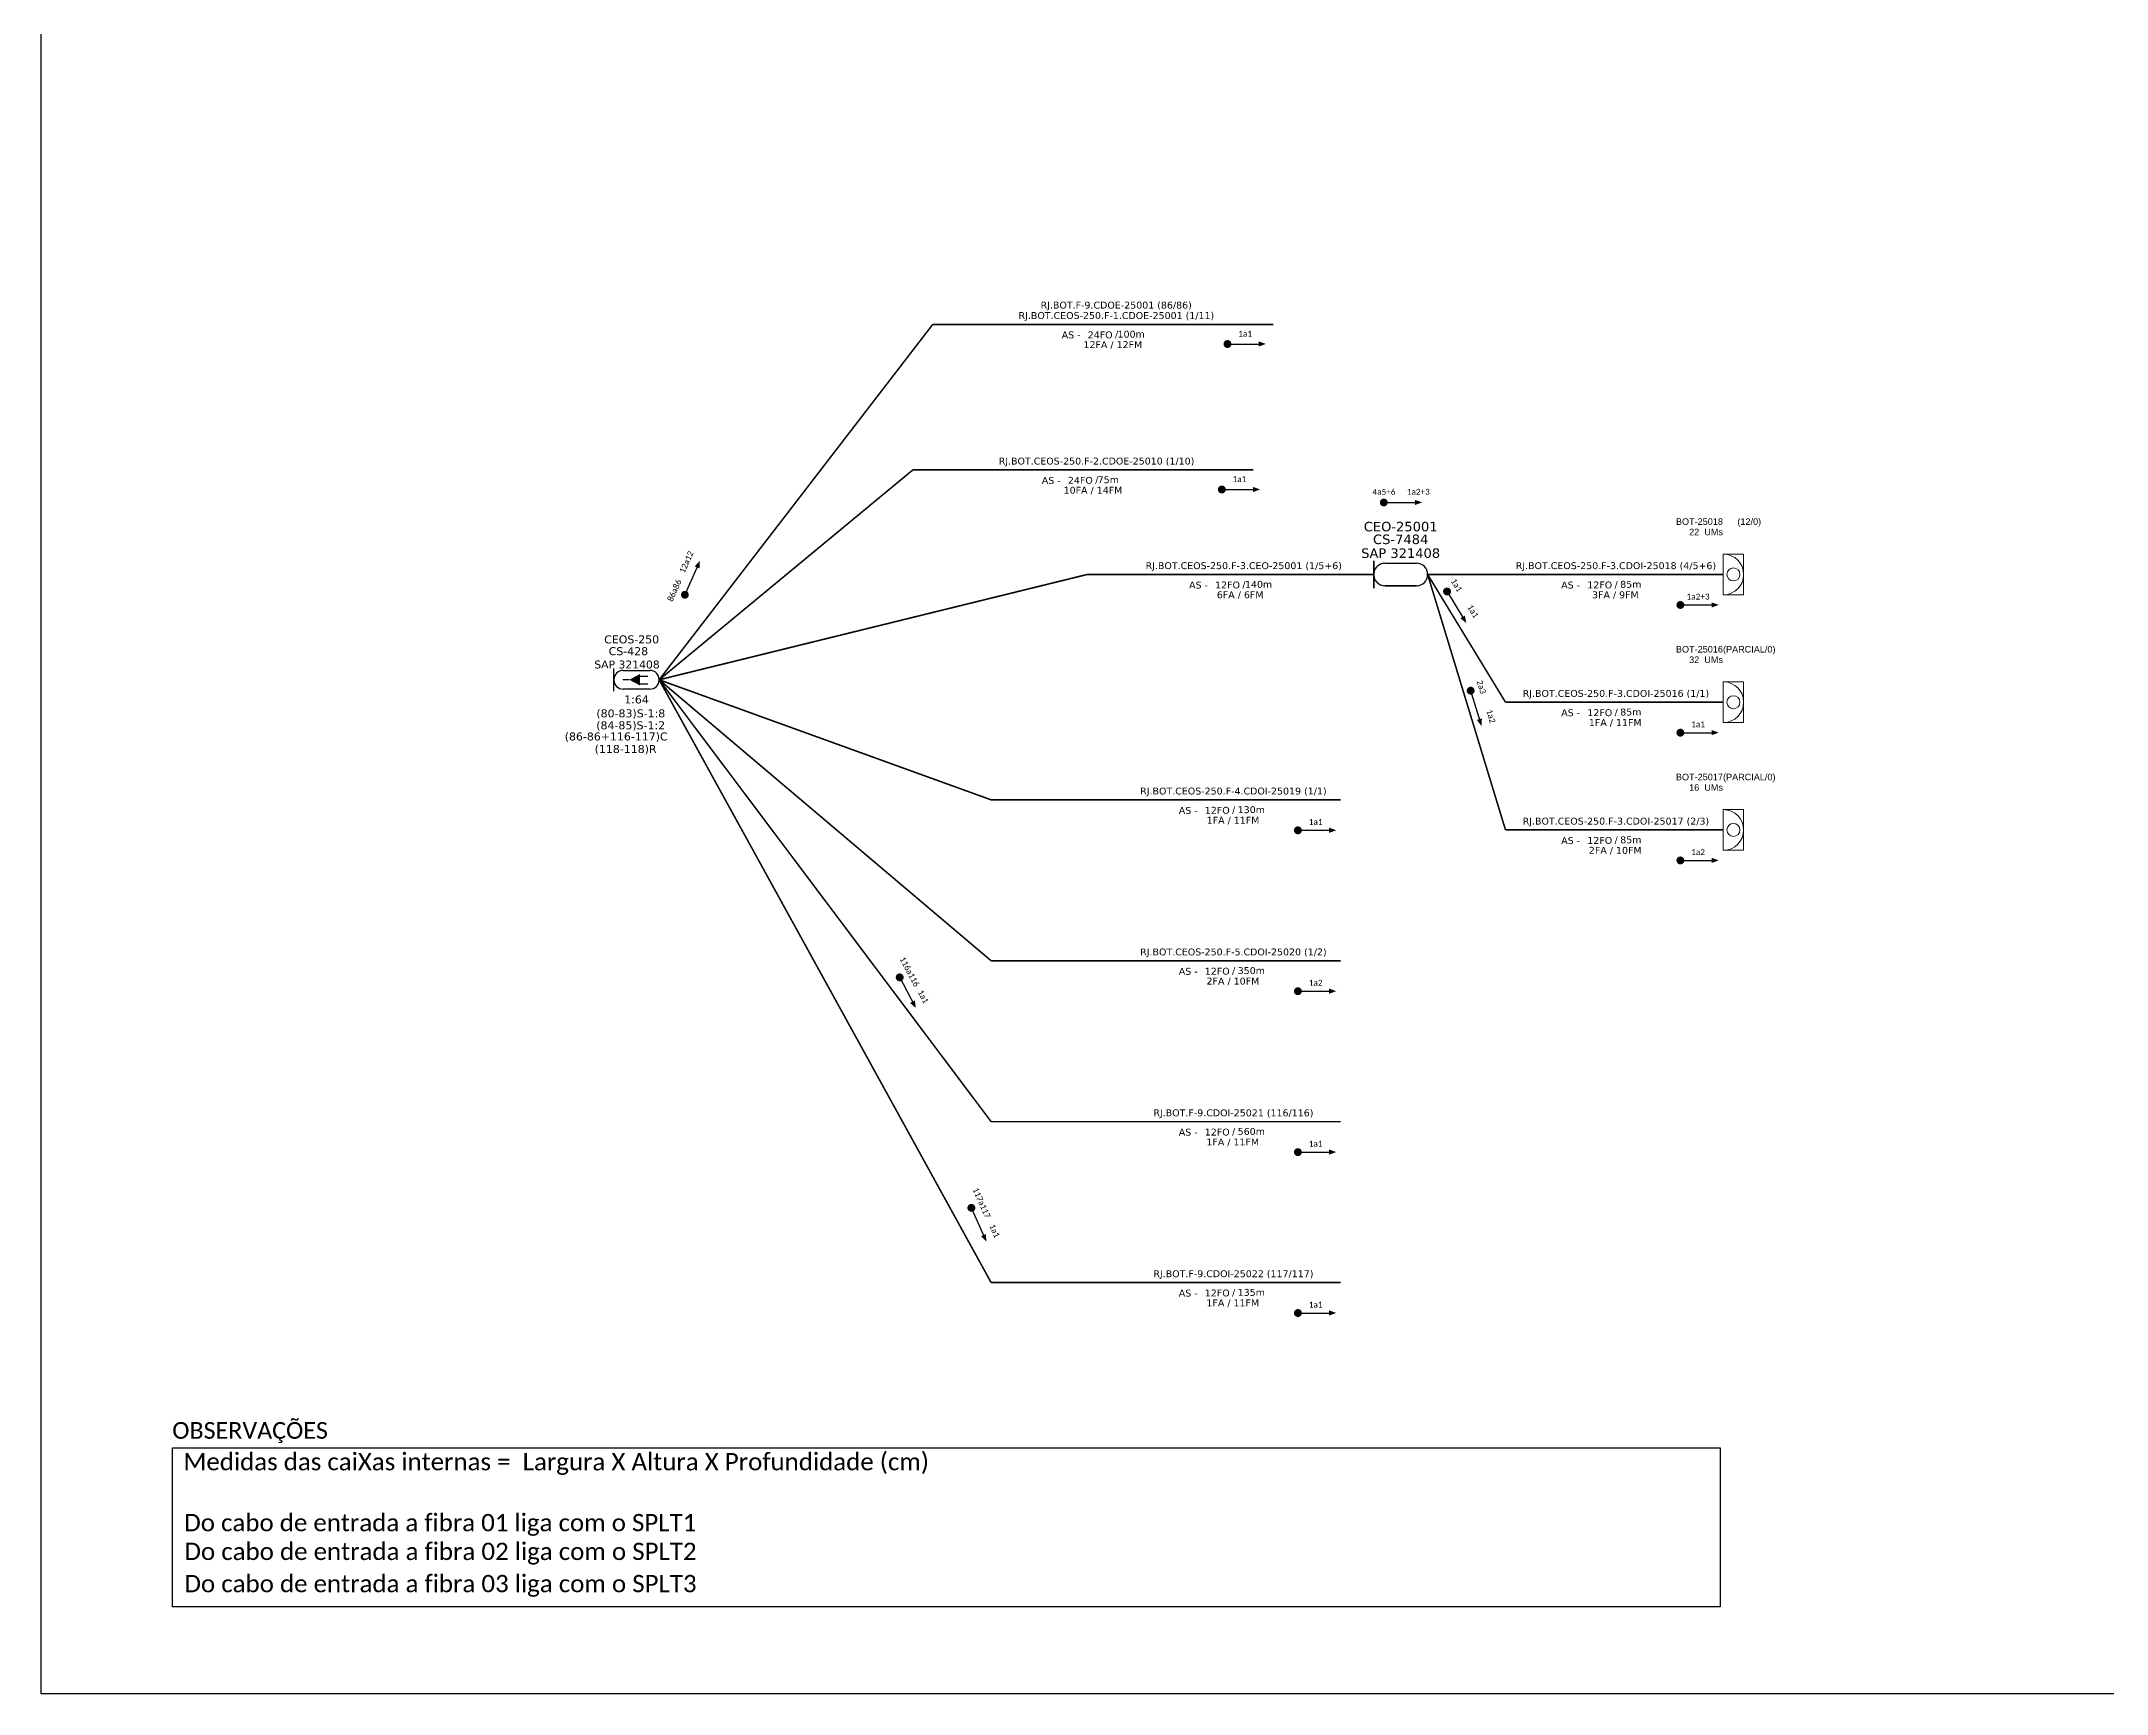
# Model space of a CAD drawing. Extents: x -4 to 837, y 1 to 595.
# Drawn here: x -3.8 to 367.5, y 1.3 to 298.3 of the extents above; entities that cross this region are included whole.
import ezdxf
from ezdxf.enums import TextEntityAlignment as Align

# ---------------------------------------------------------------- set-up
doc = ezdxf.new("R2010")
doc.units = 0
for name, color, linetype, lineweight in [("20.0-LEGENDA DOS CDO'S", 1, 'Continuous', 0), ('20.1-CDO_INTERIOR', 1, 'Continuous', 0), ('40.1-ETIQUETAS', 1, 'Continuous', 20)]:
    doc.layers.add(name, color=color, linetype=linetype, lineweight=lineweight)
for name, color, linetype in [('20.4-CEOS', 1, 'Continuous'), ('CABO OPTICO EXISTENTE', 5, 'Continuous'), ('CAP a instalar', 1, 'Continuous'), ('CD de instalação futura', 8, 'Continuous'), ('SETA', 7, 'Continuous')]:
    doc.layers.add(name, color=color, linetype=linetype)
doc.styles.add('ARIAL', font='arial.ttf')
doc.styles.add('siredit', font='verdana.ttf')
doc.styles.add('WMF-Calibri0', font='calibri.ttf')
doc.linetypes.add('FENCELINE1', pattern='A,0.25,-0.1,[133,ltypeshp.shx,S=0.1,R=0,X=-0.1,Y=0],-0.1,1', length=1.45)

# ---------------------------------------------------------------- blocks, each defined once
blk = doc.blocks.new('ETIQUETA_RS5F')
at = {"layer": '40.1-ETIQUETAS', "color": 0, "style": 'siredit'}
blk.add_text('/', height=1.5, dxfattribs=at).set_placement((1.58, -1.95), align=Align.MIDDLE_RIGHT)
for tag, p in [('ETIQUETA_R_PRIMARIA', (1.21, 4.1)), ('ETIQUETA_R_SECUNDARIA', (1.21, 2.1)), ('F_ATIVAS/F_MORTAS', (1.14, -4.24))]:
    blk.add_attdef(tag, text='', height=1.5, dxfattribs=at).set_placement(p, align=Align.MIDDLE_CENTER)
for tag, p in [('TIPO_CABO', (-6.58, -2.12)), ('CAP_CABO', (0.4, -2.09))]:
    blk.add_attdef(tag, text='', height=1.5, dxfattribs=at).set_placement(p, align=Align.MIDDLE_RIGHT)
blk.add_attdef('METROS', text='', height=1.5, dxfattribs=at).set_placement((2.14, -1.95), align=Align.MIDDLE_LEFT)
for tag, p in [('FUSÃO_1', (0.85, -8.39)), ('FUSÃO_2', (0.85, -10.6)), ('FUSÃO_3', (0.85, -12.93)), ('FUSÃO_4', (0.85, -15.14)), ('FUSÃO_5', (0.85, -17.16))]:
    blk.add_attdef(tag, text='', height=1.5, dxfattribs=at).set_placement(p, align=Align.CENTER)
blk = doc.blocks.new('CEO')
at = {"layer": 'CAP a instalar', "linetype": 'Continuous'}
for p, q in [((34376.45, 58706.74), (34376.45, 58714.31)), ((34379.59, 58713.67), (34388.39, 58713.67)), ((34388.39, 58707.39), (34379.59, 58707.39))]:
    blk.add_line(p, q, dxfattribs=at)
for centre, start_param, end_param in [((34379.59, 58710.53), 6.283185, 9.424778), ((34388.39, 58710.53), 3.141593, 6.283185)]:
    blk.add_ellipse(centre, major_axis=(0, 3.14), ratio=1, start_param=start_param, end_param=end_param, dxfattribs=at)
at = {"layer": '20.4-CEOS', "color": 7, "style": 'siredit'}
for tag, p in [('CEO-2701', (34383.99, 58725.26)), ('SAP321406', (34383.99, 58717.83)), ('CSPROJ.', (34383.99, 58721.69))]:
    blk.add_attdef(tag, text='', height=2.66, rotation=0.01293, dxfattribs=at).set_placement(p, align=Align.TOP_CENTER)
blk = doc.blocks.new('CDOI_INT')
at = {"layer": '20.1-CDO_INTERIOR', "color": 0, "lineweight": 18}
blk.add_lwpolyline([(4.25, -4.25), (4.25, 4.25), (0, 4.25), (0, -4.25)], close=True, dxfattribs=at)
blk.add_circle((2.12, 0), 1.36, dxfattribs=at)
blk.add_arc((0, 0), 4.25, 270, 90, dxfattribs=at)
at = {"layer": "20.0-LEGENDA DOS CDO'S", "color": 0, "style": 'ARIAL'}
for tag, p in [('CDO_N', (-0.08, 10.38)), ('SURVEY', (-0.08, 8.2)), ('SPLITER_1', (21.18, 10.38)), ('SPLITER_2', (21.19, 8.68)), ('SAP', (-0.08, 6.23)), ('1:XX', (5.94, -2.22)), ('UMS', (5.94, -4.24))]:
    blk.add_attdef(tag, p, '', height=1.36, dxfattribs=at)
blk.add_attdef('FIBRAS_UTILIZADAS', text='', height=1.36, dxfattribs=at).set_placement((15.34, 10.38), align=Align.CENTER)
blk = doc.blocks.new('CEOS_UN_SC')
at = {"layer": '20.4-CEOS', "color": 0}
for p, q in [((-9.11, 2.39), (-2.39, 2.39)), ((-2.39, -2.39), (-9.11, -2.39))]:
    blk.add_line(p, q, dxfattribs=at)
for points in [[(-11.5, -2.89), (-11.5, 2.89)], [(-7.6, 0), (-9.22, 0)], [(-4.96, 0.95), (-2.92, 0.95)], [(-4.96, -1.04), (-2.92, -1.04)]]:
    blk.add_lwpolyline(points, dxfattribs=at)
blk.add_lwpolyline([(-7.6, 0, 0, 2.95, 0), (-4.83, 0, 2.95, 2.95, 0)], format="xyseb", dxfattribs=at)
for centre, start, end in [((-9.11, 0), 90, 270), ((-2.39, 0), 270, 90)]:
    blk.add_arc(centre, 2.39, start, end, dxfattribs=at)
at = {"layer": '20.4-CEOS', "color": 7, "style": 'siredit'}
for tag, height, p in [('NOME?', 2.03, (-5.75, 10.27)), ('LOCAL?', 2.03, (-5.75, 7.27)), ('TIPO?', 2, (-8.17, 3.89))]:
    blk.add_attdef(tag, text='', height=height, dxfattribs=at).set_placement(p, align=Align.MIDDLE_CENTER)
for tag, p in [('RACIO_SPLITAGEM', (-5.75, -3.97)), ('FIBRAS_RESERVA', (-5.75, -7.51))]:
    blk.add_attdef(tag, text='', height=2.03, dxfattribs=at).set_placement(p, align=Align.TOP_CENTER)

msp = doc.modelspace()

# ---------------------------------------------------------------- linework, layer by layer
msp.add_lwpolyline([(-3.83, 595.26), (837.17, 595.26), (837.17, 1.26), (-3.83, 1.26)], close=True)
at = {"const_width": 0.708}
for points in [[(209.07, 243.85, 1), (209.78, 243.85, 1)], [(208.05, 217.7, 1), (208.76, 217.7, 1)]]:
    msp.add_lwpolyline(points, format="xyb", close=True, dxfattribs=at)
at = {"color": 8}
for points, const_width in [([(237.17, 215.37, 1), (237.88, 215.37, 1)], 0.707), ([(111.74, 198.46, 1), (112.02, 199.1, 1)], 0.708), ([(248.72, 199.68, 1), (249.08, 199.07, 1)], 0.708), ([(253.05, 181.88, 1), (253.25, 181.21, 1)], 0.708), ([(290.5, 173.99, 1), (291.21, 173.99, 1)], 0.708), ([(221.73, 156.44, 1), (222.44, 156.44, 1)], 0.708), ([(290.5, 151.03, 1), (291.21, 151.03, 1)], 0.708), ([(150.33, 130.32, 1), (150.66, 129.69, 1)], 0.708), ([(221.73, 127.52, 1), (222.44, 127.52, 1)], 0.708), ([(221.73, 98.6, 1), (222.44, 98.6, 1)], 0.708), ([(163.24, 88.91, 1), (163.52, 88.26, 1)], 0.708), ([(221.73, 69.68, 1), (222.44, 69.68, 1)], 0.708)]:
    msp.add_lwpolyline(points, format="xyb", close=True, dxfattribs=dict(at, const_width=const_width))
at = {"color": 5}
for points in [[(235.72, 204.85), (235.72, 199.99)], [(237.74, 204.44), (243.39, 204.44)], [(237.74, 200.41), (243.39, 200.41)]]:
    msp.add_lwpolyline(points, dxfattribs=at)
at = {"color": 1, "const_width": 0.708}
msp.add_lwpolyline([(290.5, 196.95, 1), (291.21, 196.95, 1)], format="xyb", close=True, dxfattribs=at)
at = {"color": 0}
msp.add_lwpolyline([(19.73, 45.46), (297.98, 45.46), (297.98, 16.86), (19.73, 16.86)], close=True, dxfattribs=at)
at = {"color": 5}
for centre, start, end in [((237.74, 202.42), 90.0129, 270.0129), ((243.39, 202.42), 270.0129, 90.0129)]:
    msp.add_arc(centre, 2.02, start, end, dxfattribs=at)
at = {"layer": 'CAP a instalar', "color": 7, "linetype": 'FENCELINE1', "ltscale": 6, "const_width": 0.283}
for points in [[(107.25, 183.5), (156.44, 247.38)], [(156.44, 247.38), (217.67, 247.38)], [(152.87, 221.23), (107.25, 183.5)], [(152.87, 221.23), (214.1, 221.23)]]:
    msp.add_lwpolyline(points, dxfattribs=at)
at = {"layer": 'CAP a instalar', "color": 5, "linetype": 'FENCELINE1', "ltscale": 6, "const_width": 0.283}
for points in [[(107.25, 183.5), (184.18, 202.42)], [(184.18, 202.42), (235.72, 202.42)]]:
    msp.add_lwpolyline(points, dxfattribs=at)
at = {"layer": 'CAP a instalar', "color": 8, "linetype": 'FENCELINE1', "ltscale": 6, "const_width": 0.283}
for points in [[(245.41, 202.43), (259.41, 179.47)], [(245.41, 202.43), (259.41, 156.51)], [(166.93, 161.92), (107.25, 183.5)], [(166.93, 133), (107.25, 183.5)], [(166.93, 104.08), (107.25, 183.5)], [(166.93, 75.16), (107.25, 183.5)], [(259.41, 179.47), (298.57, 179.47)], [(166.93, 161.92), (187.21, 161.92)], [(174.92, 161.92), (229.8, 161.92)], [(259.41, 156.51), (298.57, 156.51)], [(166.93, 133), (187.21, 133)], [(174.92, 133), (229.8, 133)], [(166.93, 104.08), (187.21, 104.08)], [(174.92, 104.08), (229.8, 104.08)], [(166.93, 75.16), (187.21, 75.16)], [(174.92, 75.16), (229.8, 75.16)]]:
    msp.add_lwpolyline(points, dxfattribs=at)
at = {"layer": 'CAP a instalar', "linetype": 'FENCELINE1', "ltscale": 6, "const_width": 0.283}
msp.add_lwpolyline([(245.41, 202.43), (298.57, 202.43)], dxfattribs=at)
at = {"layer": 'SETA'}
for points in [[(209.42, 243.85), (215.51, 243.85)], [(208.4, 217.7), (214.49, 217.7)]]:
    msp.add_lwpolyline(points, dxfattribs=at)
at = {"layer": 'SETA', "color": 8}
for points in [[(237.52, 215.37), (243.6, 215.37)], [(111.79, 198.57), (114.26, 204.13)], [(248.78, 199.57), (251.94, 194.37)], [(253.08, 181.77), (254.85, 175.94)], [(290.85, 173.99), (296.94, 173.99)], [(222.08, 156.44), (228.17, 156.44)], [(290.85, 151.03), (296.94, 151.03)], [(150.39, 130.21), (153.24, 124.83)], [(222.08, 127.52), (228.17, 127.52)], [(222.08, 98.6), (228.17, 98.6)], [(163.29, 88.79), (165.75, 83.23)], [(222.08, 69.68), (228.17, 69.68)]]:
    msp.add_lwpolyline(points, dxfattribs=at)
at = {"layer": 'SETA', "color": 1}
msp.add_lwpolyline([(290.85, 196.95), (296.94, 196.95)], dxfattribs=at)
at = {"layer": 'SETA'}
for points in [[(215.02, 244.34), (216.32, 243.86), (215.02, 243.39)], [(214, 218.18), (215.29, 217.71), (214, 217.23)]]:
    msp.add_solid(points, dxfattribs=at)
at = {"layer": 'SETA', "color": 8}
for points in [[(243.11, 215.85), (244.41, 215.38), (243.11, 214.9)], [(113.63, 203.88), (114.58, 204.87), (114.49, 203.5)], [(252.1, 195.04), (252.37, 193.69), (251.29, 194.55)], [(255.17, 176.55), (255.09, 175.17), (254.26, 176.28)], [(296.45, 174.47), (297.74, 174), (296.45, 173.53)], [(227.68, 156.92), (228.98, 156.45), (227.68, 155.98)], [(296.45, 151.51), (297.74, 151.04), (296.45, 150.57)], [(227.68, 128), (228.98, 127.53), (227.68, 127.06)], [(153.21, 125.87), (153.4, 124.5), (152.37, 125.42)], [(227.68, 99.08), (228.98, 98.61), (227.68, 98.14)], [(165.99, 83.87), (166.08, 82.5), (165.13, 83.49)], [(227.68, 70.16), (228.98, 69.69), (227.68, 69.22)]]:
    msp.add_solid(points, dxfattribs=at)
at = {"layer": 'SETA', "color": 1}
msp.add_solid([(296.45, 197.43), (297.74, 196.96), (296.45, 196.48)], dxfattribs=at)

# ---------------------------------------------------------------- block references
at = {"layer": '20.4-CEOS', "color": 5}
ref = msp.add_blockref('CEOS_UN_SC', (107.25, 183.5), dxfattribs=dict(at, xscale=0.7076831878697388, yscale=0.7076831878697388, zscale=0.7076831878697388))
ref.add_attrib('NOME?', 'CEOS-250', dxfattribs={"color": 7, "height": 1.435, "style": 'siredit'}).set_placement((102.31, 190.76), align=Align.MIDDLE_CENTER)
ref.add_attrib('LOCAL?', 'CS-428', dxfattribs={"color": 7, "height": 1.435, "style": 'siredit'}).set_placement((101.72, 188.64), align=Align.MIDDLE_CENTER)
ref.add_attrib('TIPO?', 'SAP 321408', dxfattribs={"color": 7, "height": 1.415, "style": 'siredit'}).set_placement((101.47, 186.25), align=Align.MIDDLE_CENTER)
ref.add_attrib('RACIO_SPLITAGEM', '1:64', dxfattribs={"color": 7, "height": 1.435, "style": 'siredit'}).set_placement((103.18, 180.68), align=Align.TOP_CENTER)
ref.add_attrib('FIBRAS_RESERVA', '(80-83)S-1:8', dxfattribs={"color": 7, "height": 1.4348, "style": 'siredit'}).set_placement((102.15, 178.18), align=Align.TOP_CENTER)
at = {"layer": 'CAP a instalar', "color": 7, "linetype": 'FENCELINE1', "ltscale": 7}
ref = msp.add_blockref('ETIQUETA_RS5F', (188.47, 247.23), dxfattribs=dict(at, xscale=0.8254416597158534, yscale=0.8254416597158534, zscale=0.8254416597158534))
ref.add_attrib('ETIQUETA_R_PRIMARIA', 'RJ.BOT.F-9.CDOE-25001 (86/86)', dxfattribs={"layer": '40.1-ETIQUETAS', "color": 0, "height": 1.2382, "style": 'siredit'}).set_placement((189.42, 250.84), align=Align.MIDDLE_CENTER)
ref.add_attrib('ETIQUETA_R_SECUNDARIA', 'RJ.BOT.CEOS-250.F-1.CDOE-25001 (1/11)', dxfattribs={"layer": '40.1-ETIQUETAS', "color": 0, "height": 1.2382, "style": 'siredit'}).set_placement((189.45, 248.97), align=Align.MIDDLE_CENTER)
ref.add_attrib('TIPO_CABO', 'AS -', dxfattribs={"layer": '40.1-ETIQUETAS', "color": 0, "height": 1.238, "style": 'siredit'}).set_placement((183.01, 245.49), align=Align.MIDDLE_RIGHT)
ref.add_attrib('CAP_CABO', '24FO', dxfattribs={"layer": '40.1-ETIQUETAS', "color": 0, "height": 1.238, "style": 'siredit'}).set_placement((188.77, 245.5), align=Align.MIDDLE_RIGHT)
ref.add_attrib('METROS', '100m', dxfattribs={"layer": '40.1-ETIQUETAS', "color": 0, "height": 1.238, "style": 'siredit'}).set_placement((189.66, 245.62), align=Align.MIDDLE_LEFT)
ref.add_attrib('F_ATIVAS/F_MORTAS', '12FA / 12FM', dxfattribs={"layer": '40.1-ETIQUETAS', "color": 0, "height": 1.2382, "style": 'siredit'}).set_placement((188.81, 243.73), align=Align.MIDDLE_CENTER)
ref = msp.add_blockref('ETIQUETA_RS5F', (184.91, 221.07), dxfattribs=dict(at, xscale=0.8254416597158534, yscale=0.8254416597158534, zscale=0.8254416597158534))
ref.add_attrib('ETIQUETA_R_SECUNDARIA', 'RJ.BOT.CEOS-250.F-2.CDOE-25010 (1/10)', dxfattribs={"layer": '40.1-ETIQUETAS', "color": 0, "height": 1.2382, "style": 'siredit'}).set_placement((185.88, 222.81), align=Align.MIDDLE_CENTER)
ref.add_attrib('TIPO_CABO', 'AS -', dxfattribs={"layer": '40.1-ETIQUETAS', "color": 0, "height": 1.238, "style": 'siredit'}).set_placement((179.44, 219.33), align=Align.MIDDLE_RIGHT)
ref.add_attrib('CAP_CABO', '24FO', dxfattribs={"layer": '40.1-ETIQUETAS', "color": 0, "height": 1.238, "style": 'siredit'}).set_placement((185.21, 219.35), align=Align.MIDDLE_RIGHT)
ref.add_attrib('METROS', '75m', dxfattribs={"layer": '40.1-ETIQUETAS', "color": 0, "height": 1.238, "style": 'siredit'}).set_placement((186.09, 219.46), align=Align.MIDDLE_LEFT)
ref.add_attrib('F_ATIVAS/F_MORTAS', '10FA / 14FM', dxfattribs={"layer": '40.1-ETIQUETAS', "color": 0, "height": 1.2382, "style": 'siredit'}).set_placement((185.24, 217.57), align=Align.MIDDLE_CENTER)
at = {"layer": 'CAP a instalar', "color": 5, "linetype": 'FENCELINE1'}
ref = msp.add_blockref('CEO', (-21847.63, -37513.08), dxfattribs=dict(at, xscale=0.6423976613934133, yscale=0.6423976613934133, zscale=0.6423976613934133))
ref.add_attrib('SAP321406', 'SAP 321408', dxfattribs={"layer": '20.4-CEOS', "color": 5, "height": 1.708, "rotation": 0.0129, "style": 'siredit'}).set_placement((240.56, 207.12), align=Align.TOP_CENTER)
ref.add_attrib('CSPROJ.', 'CS-7484', dxfattribs={"layer": '20.4-CEOS', "color": 5, "height": 1.708, "rotation": 0.0129, "style": 'siredit'}).set_placement((240.56, 209.6), align=Align.TOP_CENTER)
ref.add_attrib('CEO-2701', 'CEO-25001', dxfattribs={"layer": '20.4-CEOS', "color": 5, "height": 1.708, "rotation": 0.0129, "style": 'siredit'}).set_placement((240.56, 211.89), align=Align.TOP_CENTER)
at = {"layer": 'CAP a instalar', "color": 7, "linetype": 'FENCELINE1', "ltscale": 7}
ref = msp.add_blockref('ETIQUETA_RS5F', (211.37, 202.27), dxfattribs=dict(at, xscale=0.8254416597158534, yscale=0.8254416597158534, zscale=0.8254416597158534))
ref.add_attrib('ETIQUETA_R_SECUNDARIA', 'RJ.BOT.CEOS-250.F-3.CEO-25001 (1/5+6)', dxfattribs={"layer": '40.1-ETIQUETAS', "color": 1, "height": 1.2382, "style": 'siredit'}).set_placement((212.35, 204.01), align=Align.MIDDLE_CENTER)
ref.add_attrib('TIPO_CABO', 'AS -', dxfattribs={"layer": '40.1-ETIQUETAS', "color": 7, "height": 1.238, "style": 'siredit'}).set_placement((205.91, 200.53), align=Align.MIDDLE_RIGHT)
ref.add_attrib('CAP_CABO', '12FO', dxfattribs={"layer": '40.1-ETIQUETAS', "color": 7, "height": 1.238, "style": 'siredit'}).set_placement((211.67, 200.54), align=Align.MIDDLE_RIGHT)
ref.add_attrib('METROS', '140m', dxfattribs={"layer": '40.1-ETIQUETAS', "color": 7, "height": 1.238, "style": 'siredit'}).set_placement((212.56, 200.66), align=Align.MIDDLE_LEFT)
ref.add_attrib('F_ATIVAS/F_MORTAS', '6FA / 6FM', dxfattribs={"layer": '40.1-ETIQUETAS', "color": 1, "height": 1.238, "style": 'siredit'}).set_placement((211.7, 198.77), align=Align.MIDDLE_CENTER)
at = {"layer": 'CAP a instalar', "linetype": 'FENCELINE1', "ltscale": 7}
ref = msp.add_blockref('ETIQUETA_RS5F', (278.29, 202.27), dxfattribs=dict(at, xscale=0.8254416597152098, yscale=0.8254416597152098, zscale=0.8254416597152098))
ref.add_attrib('ETIQUETA_R_SECUNDARIA', 'RJ.BOT.CEOS-250.F-3.CDOI-25018 (4/5+6)', dxfattribs={"layer": 'CABO OPTICO EXISTENTE', "color": 1, "height": 1.2382, "style": 'siredit'}).set_placement((279.26, 204.01), align=Align.MIDDLE_CENTER)
ref.add_attrib('TIPO_CABO', 'AS -', dxfattribs={"layer": '40.1-ETIQUETAS', "color": 7, "height": 1.238, "style": 'siredit'}).set_placement((272.82, 200.53), align=Align.MIDDLE_RIGHT)
ref.add_attrib('CAP_CABO', '12FO', dxfattribs={"layer": '40.1-ETIQUETAS', "color": 7, "height": 1.238, "style": 'siredit'}).set_placement((278.59, 200.55), align=Align.MIDDLE_RIGHT)
ref.add_attrib('METROS', '85m', dxfattribs={"layer": '40.1-ETIQUETAS', "color": 7, "height": 1.238, "style": 'siredit'}).set_placement((280.03, 200.66), align=Align.MIDDLE_LEFT)
ref.add_attrib('F_ATIVAS/F_MORTAS', '3FA / 9FM', dxfattribs={"layer": '40.1-ETIQUETAS', "color": 1, "height": 1.238, "style": 'siredit'}).set_placement((279.16, 198.77), align=Align.MIDDLE_CENTER)
at = {"layer": 'CAP a instalar', "color": 8, "linetype": 'FENCELINE1', "ltscale": 7}
ref = msp.add_blockref('ETIQUETA_RS5F', (278.29, 179.32), dxfattribs=dict(at, xscale=0.8254416597152098, yscale=0.8254416597152098, zscale=0.8254416597152098))
ref.add_attrib('ETIQUETA_R_SECUNDARIA', 'RJ.BOT.CEOS-250.F-3.CDOI-25016 (1/1)', dxfattribs={"layer": 'CABO OPTICO EXISTENTE', "color": 0, "height": 1.2382, "style": 'siredit'}).set_placement((279.26, 181.05), align=Align.MIDDLE_CENTER)
ref.add_attrib('TIPO_CABO', 'AS -', dxfattribs={"layer": '40.1-ETIQUETAS', "color": 0, "height": 1.238, "style": 'siredit'}).set_placement((272.82, 177.57), align=Align.MIDDLE_RIGHT)
ref.add_attrib('CAP_CABO', '12FO', dxfattribs={"layer": '40.1-ETIQUETAS', "color": 0, "height": 1.238, "style": 'siredit'}).set_placement((278.59, 177.59), align=Align.MIDDLE_RIGHT)
ref.add_attrib('METROS', '85m', dxfattribs={"layer": '40.1-ETIQUETAS', "color": 0, "height": 1.238, "style": 'siredit'}).set_placement((280.03, 177.7), align=Align.MIDDLE_LEFT)
ref.add_attrib('F_ATIVAS/F_MORTAS', '1FA / 11FM', dxfattribs={"layer": '40.1-ETIQUETAS', "color": 0, "height": 1.238, "style": 'siredit'}).set_placement((279.13, 175.81), align=Align.MIDDLE_CENTER)
ref = msp.add_blockref('ETIQUETA_RS5F', (209.52, 161.77), dxfattribs=dict(at, xscale=0.8254416597152098, yscale=0.8254416597152098, zscale=0.8254416597152098))
ref.add_attrib('ETIQUETA_R_SECUNDARIA', 'RJ.BOT.CEOS-250.F-4.CDOI-25019 (1/1)', dxfattribs={"layer": 'CABO OPTICO EXISTENTE', "color": 0, "height": 1.2382, "style": 'siredit'}).set_placement((210.49, 163.5), align=Align.MIDDLE_CENTER)
ref.add_attrib('TIPO_CABO', 'AS -', dxfattribs={"layer": '40.1-ETIQUETAS', "color": 0, "height": 1.238, "style": 'siredit'}).set_placement((204.06, 160.02), align=Align.MIDDLE_RIGHT)
ref.add_attrib('CAP_CABO', '12FO', dxfattribs={"layer": '40.1-ETIQUETAS', "color": 0, "height": 1.238, "style": 'siredit'}).set_placement((209.82, 160.04), align=Align.MIDDLE_RIGHT)
ref.add_attrib('METROS', '130m', dxfattribs={"layer": '40.1-ETIQUETAS', "color": 0, "height": 1.238, "style": 'siredit'}).set_placement((211.26, 160.15), align=Align.MIDDLE_LEFT)
ref.add_attrib('F_ATIVAS/F_MORTAS', '1FA / 11FM', dxfattribs={"layer": '40.1-ETIQUETAS', "color": 0, "height": 1.238, "style": 'siredit'}).set_placement((210.42, 158.26), align=Align.MIDDLE_CENTER)
ref = msp.add_blockref('ETIQUETA_RS5F', (278.29, 156.36), dxfattribs=dict(at, xscale=0.8254416597152098, yscale=0.8254416597152098, zscale=0.8254416597152098))
ref.add_attrib('ETIQUETA_R_SECUNDARIA', 'RJ.BOT.CEOS-250.F-3.CDOI-25017 (2/3)', dxfattribs={"layer": 'CABO OPTICO EXISTENTE', "color": 0, "height": 1.2382, "style": 'siredit'}).set_placement((279.26, 158.09), align=Align.MIDDLE_CENTER)
ref.add_attrib('TIPO_CABO', 'AS -', dxfattribs={"layer": '40.1-ETIQUETAS', "color": 0, "height": 1.238, "style": 'siredit'}).set_placement((272.82, 154.61), align=Align.MIDDLE_RIGHT)
ref.add_attrib('CAP_CABO', '12FO', dxfattribs={"layer": '40.1-ETIQUETAS', "color": 0, "height": 1.238, "style": 'siredit'}).set_placement((278.59, 154.63), align=Align.MIDDLE_RIGHT)
ref.add_attrib('METROS', '85m', dxfattribs={"layer": '40.1-ETIQUETAS', "color": 0, "height": 1.238, "style": 'siredit'}).set_placement((280.03, 154.74), align=Align.MIDDLE_LEFT)
ref.add_attrib('F_ATIVAS/F_MORTAS', '2FA / 10FM', dxfattribs={"layer": '40.1-ETIQUETAS', "color": 0, "height": 1.238, "style": 'siredit'}).set_placement((279.14, 152.85), align=Align.MIDDLE_CENTER)
ref = msp.add_blockref('ETIQUETA_RS5F', (209.52, 132.85), dxfattribs=dict(at, xscale=0.8254416597152098, yscale=0.8254416597152098, zscale=0.8254416597152098))
ref.add_attrib('ETIQUETA_R_SECUNDARIA', 'RJ.BOT.CEOS-250.F-5.CDOI-25020 (1/2)', dxfattribs={"layer": 'CABO OPTICO EXISTENTE', "color": 0, "height": 1.2382, "style": 'siredit'}).set_placement((210.49, 134.58), align=Align.MIDDLE_CENTER)
ref.add_attrib('TIPO_CABO', 'AS -', dxfattribs={"layer": '40.1-ETIQUETAS', "color": 0, "height": 1.238, "style": 'siredit'}).set_placement((204.06, 131.1), align=Align.MIDDLE_RIGHT)
ref.add_attrib('CAP_CABO', '12FO', dxfattribs={"layer": '40.1-ETIQUETAS', "color": 0, "height": 1.238, "style": 'siredit'}).set_placement((209.82, 131.12), align=Align.MIDDLE_RIGHT)
ref.add_attrib('METROS', '350m', dxfattribs={"layer": '40.1-ETIQUETAS', "color": 0, "height": 1.238, "style": 'siredit'}).set_placement((211.26, 131.23), align=Align.MIDDLE_LEFT)
ref.add_attrib('F_ATIVAS/F_MORTAS', '2FA / 10FM', dxfattribs={"layer": '40.1-ETIQUETAS', "color": 0, "height": 1.238, "style": 'siredit'}).set_placement((210.4, 129.34), align=Align.MIDDLE_CENTER)
ref = msp.add_blockref('ETIQUETA_RS5F', (209.52, 103.93), dxfattribs=dict(at, xscale=0.8254416597152098, yscale=0.8254416597152098, zscale=0.8254416597152098))
ref.add_attrib('ETIQUETA_R_SECUNDARIA', 'RJ.BOT.F-9.CDOI-25021 (116/116)', dxfattribs={"layer": 'CABO OPTICO EXISTENTE', "color": 0, "height": 1.2382, "style": 'siredit'}).set_placement((210.49, 105.66), align=Align.MIDDLE_CENTER)
ref.add_attrib('TIPO_CABO', 'AS -', dxfattribs={"layer": '40.1-ETIQUETAS', "color": 0, "height": 1.238, "style": 'siredit'}).set_placement((204.06, 102.18), align=Align.MIDDLE_RIGHT)
ref.add_attrib('CAP_CABO', '12FO', dxfattribs={"layer": '40.1-ETIQUETAS', "color": 0, "height": 1.238, "style": 'siredit'}).set_placement((209.82, 102.2), align=Align.MIDDLE_RIGHT)
ref.add_attrib('METROS', '560m', dxfattribs={"layer": '40.1-ETIQUETAS', "color": 0, "height": 1.238, "style": 'siredit'}).set_placement((211.26, 102.31), align=Align.MIDDLE_LEFT)
ref.add_attrib('F_ATIVAS/F_MORTAS', '1FA / 11FM', dxfattribs={"layer": '40.1-ETIQUETAS', "color": 0, "height": 1.238, "style": 'siredit'}).set_placement((210.37, 100.42), align=Align.MIDDLE_CENTER)
ref = msp.add_blockref('ETIQUETA_RS5F', (209.52, 75.01), dxfattribs=dict(at, xscale=0.8254416597152098, yscale=0.8254416597152098, zscale=0.8254416597152098))
ref.add_attrib('ETIQUETA_R_SECUNDARIA', 'RJ.BOT.F-9.CDOI-25022 (117/117)', dxfattribs={"layer": 'CABO OPTICO EXISTENTE', "color": 0, "height": 1.2382, "style": 'siredit'}).set_placement((210.49, 76.74), align=Align.MIDDLE_CENTER)
ref.add_attrib('TIPO_CABO', 'AS -', dxfattribs={"layer": '40.1-ETIQUETAS', "color": 0, "height": 1.238, "style": 'siredit'}).set_placement((204.06, 73.26), align=Align.MIDDLE_RIGHT)
ref.add_attrib('CAP_CABO', '12FO', dxfattribs={"layer": '40.1-ETIQUETAS', "color": 0, "height": 1.238, "style": 'siredit'}).set_placement((209.82, 73.28), align=Align.MIDDLE_RIGHT)
ref.add_attrib('METROS', '135m', dxfattribs={"layer": '40.1-ETIQUETAS', "color": 0, "height": 1.238, "style": 'siredit'}).set_placement((211.26, 73.39), align=Align.MIDDLE_LEFT)
ref.add_attrib('F_ATIVAS/F_MORTAS', '1FA / 11FM', dxfattribs={"layer": '40.1-ETIQUETAS', "color": 0, "height": 1.238, "style": 'siredit'}).set_placement((210.38, 71.5), align=Align.MIDDLE_CENTER)
at = {"layer": 'CD de instalação futura', "color": 1, "ltscale": 11}
ref = msp.add_blockref('CDOI_INT', (298.57, 202.43), dxfattribs=dict(at, xscale=0.8601296499165052, yscale=0.8601296499165052, zscale=0.8601296499165052))
ref.add_attrib('CDO_N', 'BOT-25018', dxfattribs={"layer": "20.0-LEGENDA DOS CDO'S", "color": 0, "height": 1.17, "style": 'ARIAL'}).set_placement((298.5, 211.35), align=Align.RIGHT)
ref.add_attrib('FIBRAS_UTILIZADAS', '    (12/0)', dxfattribs={"layer": "20.0-LEGENDA DOS CDO'S", "color": 0, "height": 1.168, "style": 'ARIAL'}).set_placement((302.33, 211.35), align=Align.CENTER)
ref.add_attrib('SURVEY', '22  UMs', dxfattribs={"layer": "20.0-LEGENDA DOS CDO'S", "color": 0, "height": 1.17, "style": 'ARIAL'}).set_placement((298.51, 209.48), align=Align.RIGHT)
at = {"layer": 'CD de instalação futura', "color": 8, "ltscale": 11}
ref = msp.add_blockref('CDOI_INT', (298.57, 179.47), dxfattribs=dict(at, xscale=0.8601296499165052, yscale=0.8601296499165052, zscale=0.8601296499165052))
ref.add_attrib('CDO_N', 'BOT-25016', dxfattribs={"layer": "20.0-LEGENDA DOS CDO'S", "color": 0, "height": 1.17, "style": 'ARIAL'}).set_placement((298.5, 188.4), align=Align.RIGHT)
ref.add_attrib('FIBRAS_UTILIZADAS', '    (PARCIAL/0)', dxfattribs={"layer": "20.0-LEGENDA DOS CDO'S", "color": 0, "height": 1.1677, "style": 'ARIAL'}).set_placement((302.33, 188.4), align=Align.CENTER)
ref.add_attrib('SURVEY', '32  UMs', dxfattribs={"layer": "20.0-LEGENDA DOS CDO'S", "color": 0, "height": 1.17, "style": 'ARIAL'}).set_placement((298.51, 186.52), align=Align.RIGHT)
ref = msp.add_blockref('CDOI_INT', (298.57, 156.51), dxfattribs=dict(at, xscale=0.8601296499165052, yscale=0.8601296499165052, zscale=0.8601296499165052))
ref.add_attrib('CDO_N', 'BOT-25017', dxfattribs={"layer": "20.0-LEGENDA DOS CDO'S", "color": 0, "height": 1.17, "style": 'ARIAL'}).set_placement((298.5, 165.44), align=Align.RIGHT)
ref.add_attrib('FIBRAS_UTILIZADAS', '    (PARCIAL/0)', dxfattribs={"layer": "20.0-LEGENDA DOS CDO'S", "color": 0, "height": 1.1677, "style": 'ARIAL'}).set_placement((302.33, 165.44), align=Align.CENTER)
ref.add_attrib('SURVEY', '16  UMs', dxfattribs={"layer": "20.0-LEGENDA DOS CDO'S", "color": 0, "height": 1.17, "style": 'ARIAL'}).set_placement((298.51, 163.56), align=Align.RIGHT)

# ---------------------------------------------------------------- texts
at = {"style": 'WMF-Calibri0'}
msp.add_text('OBSERVAÇÕES', height=3, dxfattribs=at).set_placement((19.71, 47.08))
at = {"char_height": 1.0615, "width": 17.946, "attachment_point": 5}
for insert in [(212.61, 245.71), (211.58, 219.56)]:
    msp.add_mtext('\\C7;\\fCalibri|b0|i0|c0|p34;1a1', dxfattribs=dict(at, insert=insert))
at = {"color": 8, "attachment_point": 5}
for s, insert, char_height, width in [('{\\fCalibri|b0|i0|c0|p34;\\C0;4a5\\C1;+6}', (237.56, 217.28), 1.06, 17.9195), ('{\\fCalibri|b0|i0|c0|p34;\\C0;1a2\\C1;+3}', (243.73, 217.28), 1.06, 17.9195), ('\\fCalibri|b0|i0|c0|p34;1a1', (294.03, 175.49), 1.0615, 17.946), ('\\fCalibri|b0|i0|c0|p34;1a1', (225.27, 157.95), 1.0615, 17.946), ('\\fCalibri|b0|i0|c0|p34;1a2', (294.03, 152.53), 1.0615, 17.946), ('\\fCalibri|b0|i0|c0|p34;1a2', (225.27, 129.03), 1.0615, 17.946), ('\\fCalibri|b0|i0|c0|p34;1a1', (225.27, 100.1), 1.0615, 17.946), ('\\fCalibri|b0|i0|c0|p34;1a1', (225.27, 71.18), 1.0615, 17.946)]:
    msp.add_mtext(s, dxfattribs=dict(at, insert=insert, char_height=char_height, width=width))
at = {"color": 8, "char_height": 1.0615, "width": 17.946, "attachment_point": 5}
for s, insert, rotation in [('\\fCalibri|b0|i0|c0|p34;12a12', (112.16, 204.66), 65.9784), ('{\\fCalibri|b0|i0|c0|p34;86a86}', (109.99, 199.55), 65.9784), ('\\fCalibri|b0|i0|c0|p34;1a1', (250.61, 200.49), 301.2901), ('\\fCalibri|b0|i0|c0|p34;1a1', (253.57, 195.8), 301.2901), ('\\fCalibri|b0|i0|c0|p34;2a3', (255.08, 182.2), 286.8733), ('\\fCalibri|b0|i0|c0|p34;1a2', (256.79, 176.92), 286.8733), ('{\\fCalibri|b0|i0|c0|p34;116a116}', (152.27, 131.02), 297.9749), ('\\fCalibri|b0|i0|c0|p34;1a1', (154.72, 126.54), 297.9749), ('{\\fCalibri|b0|i0|c0|p34;117a117}', (165.22, 89.47), 293.8605), ('\\fCalibri|b0|i0|c0|p34;1a1', (167.55, 84.44), 293.8605)]:
    msp.add_mtext(s, dxfattribs=dict(at, insert=insert, rotation=rotation))
at = {"color": 1, "insert": (294.03, 198.45), "char_height": 1.0615, "width": 17.946, "attachment_point": 5}
msp.add_mtext('{\\fCalibri|b0|i0|c0|p34;1a2+3}', dxfattribs=at)
at = {"color": 7, "char_height": 3.1049, "width": 511.413, "attachment_point": 1, "style": 'WMF-Calibri0'}
for s, insert in [('Medidas das caiXas internas =  Largura X Altura X Profundidade (cm)', (21.71, 44.51)), ('Do cabo de entrada a fibra 01 liga com o SPLT1\\P\\P', (21.86, 33.56)), ('Do cabo de entrada a fibra 02 liga com o SPLT2\\P\\P', (21.9, 28.39)), ('Do cabo de entrada a fibra 03 liga com o SPLT3\\P\\P', (21.9, 22.6))]:
    msp.add_mtext(s, dxfattribs=dict(at, insert=insert))
at = {"layer": '20.4-CEOS', "color": 7, "style": 'siredit'}
for tag, p in [('(84-85)S-1:2', (102.13, 176.03)), ('(86-86+116-117)C', (99.52, 174.03)), ('(118-118)R', (101.22, 171.77))]:
    msp.add_attdef(tag, text='(XX)R', height=1.435, dxfattribs=at).set_placement(p, align=Align.TOP_CENTER)

doc.saveas('drawing.dxf')
